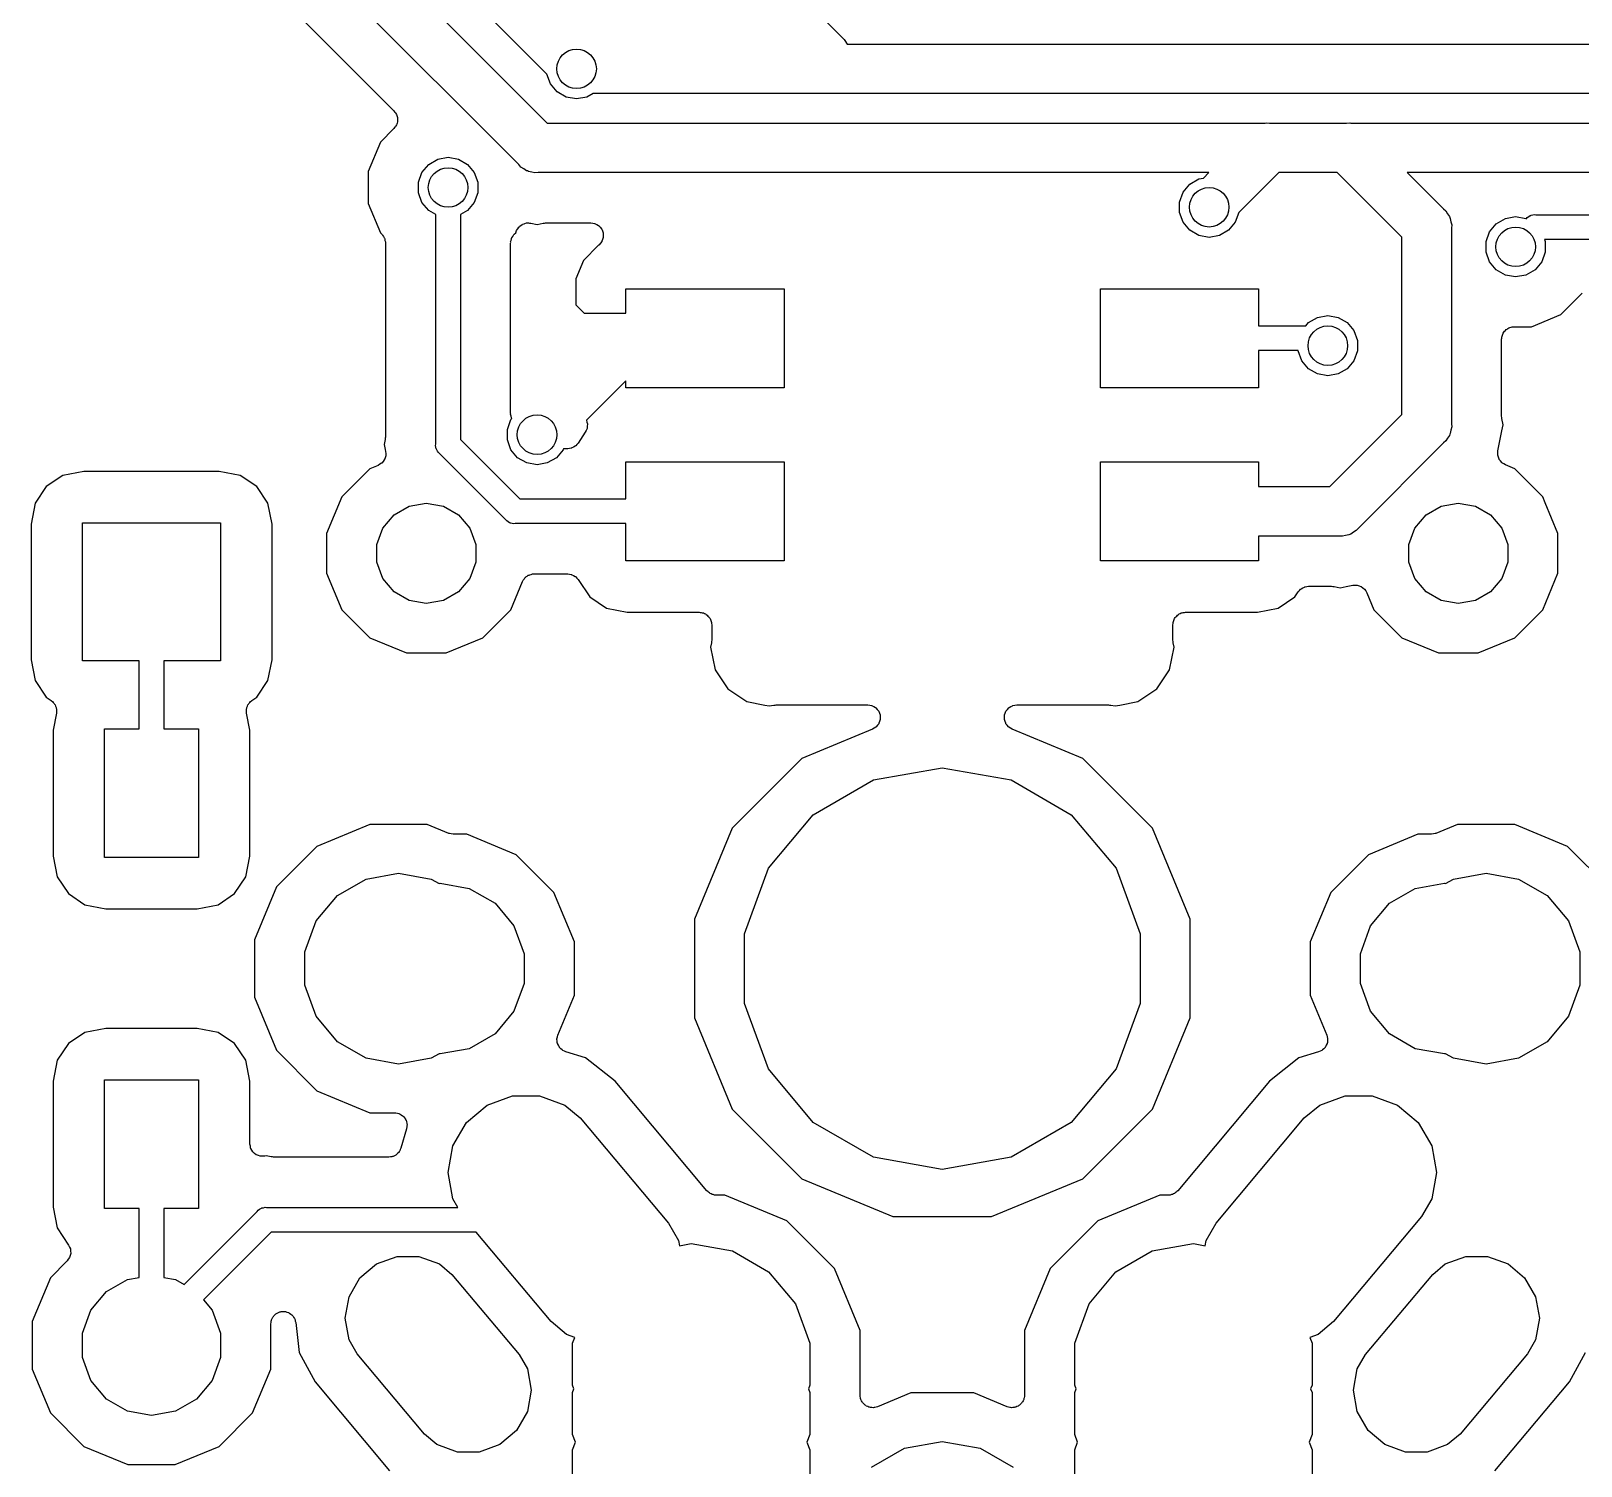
# Model space of a CAD drawing. Extents: x 61 to 194, y -153 to -61.
# Drawn here: x 127.28 to 142.96, y -135.03 to -120.52 of the extents above; entities that cross this region are included whole.
import ezdxf

# ---------------------------------------------------------------- set-up
doc = ezdxf.new("R2010")
doc.units = 0
doc.header["$MEASUREMENT"] = 0
doc.layers.add('BLACK', color=7, linetype='CONTINUOUS')

msp = doc.modelspace()

# ---------------------------------------------------------------- linework, layer by layer
at = {"layer": 'BLACK', "linetype": 'CONTINUOUS'}
for p, q in [((130.084, -119.031), (132.504, -121.45)), ((132.5, -120.954), (130.831, -119.284)), ((132.216, -121.869), (129.796, -119.45)), ((134.83, -119.925), (135.499, -120.595)), ((129.623, -119.995), (130.953, -121.325)), ((135.499, -120.595), (135.507, -120.605)), ((135.507, -120.605), (135.515, -120.614)), ((135.515, -120.614), (135.539, -120.65)), ((135.539, -120.65), (157.133, -120.65)), ((132.536, -121.052), (132.5, -120.954)), ((132.604, -121.133), (132.536, -121.052)), ((132.696, -121.186), (132.604, -121.133)), ((132.8, -121.205), (132.696, -121.186)), ((132.904, -121.186), (132.8, -121.205)), ((132.967, -121.15), (132.904, -121.186)), ((157.041, -121.15), (132.967, -121.15)), ((130.953, -121.325), (130.959, -121.334)), ((130.959, -121.334), (130.967, -121.342)), ((130.967, -121.342), (130.972, -121.352)), ((130.972, -121.352), (130.978, -121.361)), ((130.978, -121.361), (130.981, -121.372)), ((130.953, -121.504), (130.815, -121.642)), ((130.959, -121.495), (130.953, -121.504)), ((130.967, -121.487), (130.959, -121.495)), ((130.972, -121.477), (130.967, -121.487)), ((130.978, -121.468), (130.972, -121.477)), ((130.981, -121.458), (130.978, -121.468)), ((130.981, -121.372), (130.986, -121.382)), ((130.986, -121.448), (130.981, -121.458)), ((130.986, -121.382), (130.987, -121.393)), ((130.987, -121.436), (130.986, -121.448)), ((130.987, -121.393), (130.99, -121.404)), ((130.99, -121.426), (130.987, -121.436)), ((130.99, -121.404), (130.989, -121.415)), ((130.989, -121.415), (130.99, -121.426)), ((132.504, -121.45), (139.767, -121.45)), ((139.767, -121.45), (139.778, -121.447)), ((139.778, -121.447), (139.811, -121.45)), ((139.811, -121.45), (140.589, -121.45)), ((140.589, -121.45), (140.622, -121.447)), ((140.622, -121.447), (140.633, -121.45)), ((140.633, -121.45), (156.489, -121.45)), ((130.815, -121.642), (130.692, -121.939)), ((131.304, -121.867), (131.396, -121.814)), ((131.396, -121.814), (131.5, -121.795)), ((131.5, -121.795), (131.604, -121.814)), ((131.604, -121.814), (131.696, -121.867)), ((130.692, -121.939), (130.692, -122.261)), ((131.2, -122.047), (131.236, -121.948)), ((131.236, -121.948), (131.304, -121.867)), ((131.696, -121.867), (131.764, -121.948)), ((131.764, -121.948), (131.8, -122.047)), ((132.237, -121.894), (132.216, -121.869)), ((132.266, -121.911), (132.237, -121.894)), ((132.293, -121.93), (132.266, -121.911)), ((132.304, -121.933), (132.293, -121.93)), ((132.313, -121.939), (132.304, -121.933)), ((132.346, -121.944), (132.313, -121.939)), ((132.378, -121.953), (132.346, -121.944)), ((132.411, -121.95), (132.378, -121.953)), ((139.196, -121.95), (132.411, -121.95)), ((139.141, -122.006), (139.196, -121.95)), ((139.904, -121.95), (139.5, -122.354)), ((140.496, -121.95), (139.904, -121.95)), ((141.15, -122.604), (140.496, -121.95)), ((156.396, -121.95), (141.204, -121.95)), ((141.204, -121.95), (141.569, -122.316)), ((131.2, -122.153), (131.2, -122.047)), ((131.8, -122.047), (131.8, -122.153)), ((138.936, -122.148), (139.004, -122.067)), ((139.004, -122.067), (139.096, -122.014)), ((139.096, -122.014), (139.141, -122.006)), ((130.692, -122.261), (130.815, -122.558)), ((131.236, -122.252), (131.2, -122.153)), ((131.304, -122.333), (131.236, -122.252)), ((131.764, -122.252), (131.696, -122.333)), ((131.8, -122.153), (131.764, -122.252)), ((138.9, -122.247), (138.936, -122.148)), ((138.9, -122.353), (138.9, -122.247)), ((131.375, -122.374), (131.304, -122.333)), ((131.375, -124.695), (131.375, -122.374)), ((131.696, -122.333), (131.625, -122.374)), ((131.625, -122.374), (131.625, -124.648)), ((132.277, -122.464), (132.292, -122.459)), ((132.292, -122.459), (132.293, -122.459)), ((132.293, -122.459), (132.295, -122.459)), ((132.295, -122.459), (132.306, -122.459)), ((132.306, -122.459), (132.313, -122.458)), ((132.313, -122.458), (132.313, -122.458)), ((132.313, -122.458), (132.323, -122.46)), ((132.323, -122.46), (132.336, -122.46)), ((132.336, -122.46), (132.338, -122.46)), ((132.338, -122.46), (132.338, -122.46)), ((132.338, -122.46), (132.4, -122.473)), ((132.4, -122.473), (132.462, -122.46)), ((132.462, -122.46), (132.475, -122.46)), ((132.475, -122.46), (132.487, -122.458)), ((132.487, -122.458), (132.944, -122.458)), ((132.944, -122.458), (132.963, -122.461)), ((138.936, -122.452), (138.9, -122.353)), ((139.004, -122.533), (138.936, -122.452)), ((139.464, -122.452), (139.396, -122.533)), ((139.5, -122.354), (139.464, -122.452)), ((141.569, -122.316), (141.594, -122.337)), ((141.594, -122.337), (141.611, -122.366)), ((141.611, -122.366), (141.63, -122.393)), ((141.63, -122.393), (141.633, -122.404)), ((141.633, -122.404), (141.639, -122.413)), ((141.639, -122.413), (141.644, -122.446)), ((141.644, -122.446), (141.653, -122.478)), ((142.104, -122.467), (142.196, -122.414)), ((142.196, -122.414), (142.3, -122.395)), ((142.3, -122.395), (142.404, -122.414)), ((142.404, -122.414), (142.408, -122.416)), ((142.408, -122.415), (142.418, -122.403)), ((142.408, -122.416), (142.408, -122.415)), ((142.418, -122.403), (142.433, -122.394)), ((142.433, -122.394), (142.446, -122.385)), ((142.446, -122.385), (142.452, -122.384)), ((142.452, -122.384), (142.457, -122.381)), ((142.457, -122.381), (142.473, -122.378)), ((142.473, -122.378), (142.489, -122.374)), ((142.489, -122.374), (142.505, -122.375)), ((142.505, -122.375), (150.795, -122.375)), ((130.815, -122.558), (130.83, -122.572)), ((130.83, -122.572), (130.833, -122.577)), ((130.833, -122.577), (130.837, -122.581)), ((130.837, -122.581), (130.846, -122.595)), ((130.846, -122.595), (130.855, -122.609)), ((130.855, -122.609), (130.857, -122.614)), ((130.857, -122.614), (130.859, -122.619)), ((132.141, -122.619), (132.143, -122.614)), ((132.143, -122.614), (132.145, -122.609)), ((132.145, -122.609), (132.154, -122.595)), ((132.154, -122.595), (132.163, -122.581)), ((132.163, -122.581), (132.167, -122.577)), ((132.167, -122.577), (132.17, -122.572)), ((132.17, -122.572), (132.185, -122.558)), ((132.185, -122.558), (132.194, -122.536)), ((132.194, -122.536), (132.202, -122.523)), ((132.202, -122.523), (132.203, -122.521)), ((132.203, -122.521), (132.204, -122.52)), ((132.204, -122.52), (132.205, -122.519)), ((132.205, -122.519), (132.216, -122.501)), ((132.216, -122.501), (132.217, -122.5)), ((132.217, -122.5), (132.218, -122.499)), ((132.218, -122.499), (132.229, -122.49)), ((132.229, -122.49), (132.231, -122.488)), ((132.231, -122.488), (132.235, -122.485)), ((132.235, -122.485), (132.25, -122.473)), ((132.25, -122.473), (132.252, -122.473)), ((132.252, -122.473), (132.253, -122.472)), ((132.253, -122.472), (132.265, -122.468)), ((132.265, -122.468), (132.269, -122.466)), ((132.269, -122.466), (132.277, -122.464)), ((132.963, -122.461), (132.983, -122.464)), ((132.983, -122.464), (132.985, -122.465)), ((132.985, -122.465), (132.988, -122.466)), ((132.988, -122.466), (133.005, -122.475)), ((133.005, -122.475), (133.022, -122.484)), ((133.022, -122.484), (133.024, -122.486)), ((133.024, -122.486), (133.026, -122.488)), ((133.026, -122.488), (133.038, -122.503)), ((133.038, -122.503), (133.051, -122.517)), ((133.051, -122.517), (133.053, -122.519)), ((133.053, -122.519), (133.054, -122.521)), ((133.054, -122.521), (133.061, -122.54)), ((133.061, -122.54), (133.068, -122.558)), ((133.069, -122.607), (133.063, -122.625)), ((133.068, -122.558), (133.068, -122.56)), ((133.068, -122.56), (133.069, -122.563)), ((133.069, -122.563), (133.069, -122.582)), ((133.069, -122.582), (133.07, -122.602)), ((133.07, -122.602), (133.069, -122.604)), ((133.069, -122.604), (133.069, -122.607)), ((139.096, -122.586), (139.004, -122.533)), ((139.2, -122.605), (139.096, -122.586)), ((139.304, -122.586), (139.2, -122.605)), ((139.396, -122.533), (139.304, -122.586)), ((141.15, -124.396), (141.15, -122.604)), ((141.653, -122.478), (141.65, -122.511)), ((141.65, -122.511), (141.65, -124.489)), ((142, -122.647), (142.036, -122.548)), ((142.036, -122.548), (142.104, -122.467)), ((130.859, -122.619), (130.862, -122.635)), ((130.862, -122.635), (130.867, -122.651)), ((130.867, -122.651), (130.866, -122.657)), ((130.866, -122.657), (130.867, -122.662)), ((130.867, -122.662), (130.867, -124.625)), ((132.133, -122.651), (132.138, -122.635)), ((132.134, -122.657), (132.133, -122.651)), ((132.133, -122.662), (132.134, -122.657)), ((132.133, -124.385), (132.133, -122.662)), ((132.138, -122.635), (132.141, -122.619)), ((133.022, -122.685), (132.869, -122.837)), ((133.026, -122.682), (133.022, -122.685)), ((133.028, -122.68), (133.026, -122.682)), ((133.03, -122.679), (133.028, -122.68)), ((133.042, -122.663), (133.03, -122.679)), ((133.054, -122.648), (133.042, -122.663)), ((133.055, -122.646), (133.054, -122.648)), ((133.057, -122.644), (133.055, -122.646)), ((133.063, -122.625), (133.057, -122.644)), ((142, -122.753), (142, -122.647)), ((142.036, -122.852), (142, -122.753)), ((142.6, -122.753), (142.564, -122.852)), ((150.748, -122.625), (142.592, -122.625)), ((142.592, -122.625), (142.6, -122.647)), ((142.6, -122.647), (142.6, -122.753)), ((132.869, -122.837), (132.792, -123.024)), ((142.104, -122.933), (142.036, -122.852)), ((142.564, -122.852), (142.496, -122.933)), ((132.792, -123.024), (132.792, -123.287)), ((142.196, -122.986), (142.104, -122.933)), ((142.3, -123.005), (142.196, -122.986)), ((142.404, -122.986), (142.3, -123.005)), ((142.496, -122.933), (142.404, -122.986)), ((133.3, -123.371), (133.3, -123.125)), ((133.3, -123.125), (134.9, -123.125)), ((134.9, -123.125), (134.9, -124.125)), ((138.1, -124.125), (138.1, -123.125)), ((138.1, -123.125), (139.7, -123.125)), ((139.7, -123.125), (139.7, -123.5)), ((142.758, -123.385), (142.972, -123.17)), ((132.792, -123.287), (132.876, -123.371)), ((132.876, -123.371), (133.3, -123.371)), ((140.296, -123.414), (140.4, -123.395)), ((140.4, -123.395), (140.504, -123.414)), ((142.461, -123.508), (142.758, -123.385)), ((139.7, -123.5), (140.176, -123.5)), ((140.176, -123.5), (140.204, -123.467)), ((140.204, -123.467), (140.296, -123.414)), ((140.504, -123.414), (140.596, -123.467)), ((140.596, -123.467), (140.664, -123.548)), ((140.664, -123.548), (140.7, -123.647)), ((142.182, -123.563), (142.188, -123.553)), ((142.188, -123.553), (142.196, -123.546)), ((142.196, -123.546), (142.203, -123.538)), ((142.203, -123.538), (142.213, -123.532)), ((142.213, -123.532), (142.221, -123.525)), ((142.221, -123.525), (142.232, -123.521)), ((142.232, -123.521), (142.242, -123.516)), ((142.242, -123.516), (142.253, -123.514)), ((142.253, -123.514), (142.263, -123.51)), ((142.263, -123.51), (142.274, -123.51)), ((142.274, -123.51), (142.285, -123.508)), ((142.285, -123.508), (142.461, -123.508)), ((140.7, -123.647), (140.7, -123.753)), ((142.158, -123.635), (142.16, -123.624)), ((142.158, -124.413), (142.158, -123.635)), ((142.16, -123.613), (142.164, -123.603)), ((142.16, -123.624), (142.16, -123.613)), ((142.164, -123.603), (142.166, -123.592)), ((142.166, -123.592), (142.171, -123.582)), ((142.171, -123.582), (142.175, -123.572)), ((142.175, -123.572), (142.182, -123.563)), ((140.1, -123.75), (139.7, -123.75)), ((139.7, -123.75), (139.7, -124.125)), ((140.1, -123.753), (140.1, -123.75)), ((140.136, -123.852), (140.1, -123.753)), ((140.204, -123.933), (140.136, -123.852)), ((140.664, -123.852), (140.596, -123.933)), ((140.7, -123.753), (140.664, -123.852)), ((140.296, -123.986), (140.204, -123.933)), ((140.4, -124.005), (140.296, -123.986)), ((140.504, -123.986), (140.4, -124.005)), ((140.596, -123.933), (140.504, -123.986)), ((133.3, -124.054), (132.899, -124.455)), ((133.3, -124.125), (133.3, -124.054)), ((134.9, -124.125), (133.3, -124.125)), ((139.7, -124.125), (138.1, -124.125)), ((132.1, -124.547), (132.136, -124.448)), ((132.134, -124.391), (132.133, -124.385)), ((132.133, -124.396), (132.134, -124.391)), ((132.138, -124.412), (132.133, -124.396)), ((132.136, -124.448), (132.145, -124.438)), ((132.141, -124.429), (132.138, -124.412)), ((132.143, -124.433), (132.141, -124.429)), ((132.145, -124.438), (132.143, -124.433)), ((132.899, -124.455), (132.903, -124.472)), ((132.903, -124.472), (132.909, -124.492)), ((132.909, -124.495), (132.908, -124.515)), ((132.909, -124.492), (132.909, -124.494)), ((132.909, -124.494), (132.909, -124.495)), ((140.421, -125.125), (141.15, -124.396)), ((141.65, -124.489), (141.653, -124.522)), ((142.16, -124.425), (142.158, -124.413)), ((142.16, -124.438), (142.16, -124.425)), ((142.173, -124.5), (142.16, -124.438)), ((130.865, -124.65), (130.855, -124.7)), ((130.867, -124.625), (130.865, -124.637)), ((130.865, -124.637), (130.865, -124.65)), ((131.625, -124.648), (132.227, -125.25)), ((132.1, -124.653), (132.1, -124.547)), ((132.136, -124.752), (132.1, -124.653)), ((132.888, -124.576), (132.816, -124.686)), ((132.897, -124.558), (132.888, -124.576)), ((132.906, -124.539), (132.897, -124.558)), ((132.908, -124.515), (132.906, -124.536)), ((132.906, -124.536), (132.906, -124.537)), ((132.906, -124.537), (132.906, -124.539)), ((141.611, -124.634), (141.594, -124.663)), ((141.63, -124.607), (141.611, -124.634)), ((141.633, -124.596), (141.63, -124.607)), ((141.639, -124.587), (141.633, -124.596)), ((141.644, -124.554), (141.639, -124.587)), ((141.653, -124.522), (141.644, -124.554)), ((142.12, -124.764), (142.16, -124.562)), ((142.16, -124.562), (142.173, -124.5)), ((142.16, -124.562), (142.16, -124.562)), ((130.855, -124.7), (130.865, -124.75)), ((130.865, -124.75), (130.865, -124.75)), ((130.865, -124.75), (130.868, -124.769)), ((130.868, -124.769), (130.869, -124.79)), ((130.869, -124.79), (130.87, -124.81)), ((130.87, -124.81), (130.869, -124.812)), ((130.869, -124.812), (130.869, -124.813)), ((131.374, -124.711), (131.375, -124.695)), ((131.378, -124.727), (131.374, -124.711)), ((131.381, -124.743), (131.378, -124.727)), ((131.384, -124.748), (131.381, -124.743)), ((131.385, -124.754), (131.384, -124.748)), ((131.394, -124.767), (131.385, -124.754)), ((131.403, -124.782), (131.394, -124.767)), ((131.415, -124.792), (131.403, -124.782)), ((132.083, -125.46), (131.415, -124.792)), ((132.204, -124.833), (132.136, -124.752)), ((132.664, -124.752), (132.596, -124.833)), ((132.668, -124.742), (132.664, -124.752)), ((132.71, -124.742), (132.668, -124.742)), ((132.728, -124.739), (132.71, -124.742)), ((132.746, -124.737), (132.728, -124.739)), ((132.749, -124.735), (132.746, -124.737)), ((132.753, -124.734), (132.749, -124.735)), ((132.769, -124.725), (132.753, -124.734)), ((132.785, -124.717), (132.769, -124.725)), ((132.788, -124.714), (132.785, -124.717)), ((132.792, -124.712), (132.788, -124.714)), ((132.803, -124.699), (132.792, -124.712)), ((132.816, -124.686), (132.803, -124.699)), ((141.569, -124.684), (140.709, -125.544)), ((141.594, -124.663), (141.569, -124.684)), ((142.119, -124.805), (142.12, -124.785)), ((142.119, -124.807), (142.119, -124.805)), ((142.119, -124.808), (142.119, -124.807)), ((142.126, -124.828), (142.119, -124.808)), ((142.12, -124.785), (142.12, -124.764)), ((130.709, -124.945), (130.425, -125.229)), ((130.792, -124.911), (130.709, -124.945)), ((130.81, -124.9), (130.792, -124.911)), ((130.827, -124.889), (130.81, -124.9)), ((130.828, -124.888), (130.827, -124.889)), ((130.83, -124.887), (130.828, -124.888)), ((130.842, -124.871), (130.83, -124.887)), ((130.855, -124.855), (130.842, -124.871)), ((130.856, -124.853), (130.855, -124.855)), ((130.863, -124.833), (130.856, -124.852)), ((130.856, -124.852), (130.856, -124.853)), ((130.869, -124.813), (130.863, -124.833)), ((132.296, -124.886), (132.204, -124.833)), ((132.4, -124.905), (132.296, -124.886)), ((132.504, -124.886), (132.4, -124.905)), ((132.596, -124.833), (132.504, -124.886)), ((133.3, -125.25), (133.3, -124.875)), ((133.3, -124.875), (134.9, -124.875)), ((134.9, -124.875), (134.9, -125.875)), ((138.1, -125.875), (138.1, -124.875)), ((138.1, -124.875), (139.7, -124.875)), ((139.7, -124.875), (139.7, -125.125)), ((142.132, -124.848), (142.126, -124.828)), ((142.133, -124.849), (142.132, -124.848)), ((142.134, -124.85), (142.133, -124.849)), ((142.146, -124.866), (142.134, -124.85)), ((142.159, -124.883), (142.146, -124.866)), ((142.16, -124.883), (142.159, -124.883)), ((142.161, -124.884), (142.16, -124.883)), ((142.179, -124.895), (142.161, -124.884)), ((142.196, -124.906), (142.179, -124.895)), ((142.291, -124.945), (142.196, -124.906)), ((142.575, -125.229), (142.291, -124.945)), ((127.435, -125.125), (127.323, -125.293)), ((127.603, -125.013), (127.435, -125.125)), ((127.814, -124.971), (127.603, -125.013)), ((129.186, -124.971), (127.814, -124.971)), ((129.397, -125.013), (129.186, -124.971)), ((129.565, -125.125), (129.397, -125.013)), ((129.677, -125.293), (129.565, -125.125)), ((139.7, -125.125), (140.421, -125.125)), ((130.425, -125.229), (130.272, -125.599)), ((132.227, -125.25), (133.3, -125.25)), ((142.6, -125.29), (142.575, -125.229)), ((127.323, -125.293), (127.281, -125.504)), ((129.719, -125.504), (129.677, -125.293)), ((130.84, -125.546), (130.954, -125.411)), ((130.954, -125.411), (131.106, -125.323)), ((131.106, -125.323), (131.28, -125.292)), ((131.28, -125.292), (131.454, -125.323)), ((131.454, -125.323), (131.606, -125.411)), ((131.606, -125.411), (131.72, -125.546)), ((141.28, -125.546), (141.394, -125.411)), ((141.394, -125.411), (141.546, -125.323)), ((141.546, -125.323), (141.72, -125.292)), ((141.72, -125.292), (141.894, -125.323)), ((141.894, -125.323), (142.046, -125.411)), ((142.046, -125.411), (142.16, -125.546)), ((142.728, -125.599), (142.6, -125.29)), ((127.281, -125.504), (127.281, -126.876)), ((127.801, -126.888), (127.801, -125.491)), ((127.801, -125.491), (129.198, -125.491)), ((129.198, -125.491), (129.198, -126.888)), ((129.719, -126.876), (129.719, -125.504)), ((130.78, -125.712), (130.84, -125.546)), ((131.72, -125.546), (131.78, -125.712)), ((132.093, -125.472), (132.083, -125.46)), ((132.108, -125.481), (132.093, -125.472)), ((132.121, -125.49), (132.108, -125.481)), ((132.127, -125.491), (132.121, -125.49)), ((132.132, -125.494), (132.127, -125.491)), ((132.148, -125.497), (132.132, -125.494)), ((132.164, -125.501), (132.148, -125.497)), ((132.18, -125.5), (132.164, -125.501)), ((133.3, -125.5), (132.18, -125.5)), ((133.3, -125.875), (133.3, -125.5)), ((140.659, -125.586), (140.632, -125.605)), ((140.688, -125.569), (140.659, -125.586)), ((140.709, -125.544), (140.688, -125.569)), ((141.22, -125.712), (141.28, -125.546)), ((142.16, -125.546), (142.22, -125.712)), ((130.272, -125.599), (130.272, -126.001)), ((130.78, -125.888), (130.78, -125.712)), ((131.78, -125.712), (131.78, -125.888)), ((140.514, -125.625), (139.7, -125.625)), ((139.7, -125.625), (139.7, -125.875)), ((140.547, -125.628), (140.514, -125.625)), ((140.579, -125.619), (140.547, -125.628)), ((140.612, -125.614), (140.579, -125.619)), ((140.621, -125.608), (140.612, -125.614)), ((140.632, -125.605), (140.621, -125.608)), ((141.22, -125.888), (141.22, -125.712)), ((142.22, -125.712), (142.22, -125.888)), ((142.728, -126.001), (142.728, -125.599)), ((130.84, -126.054), (130.78, -125.888)), ((131.78, -125.888), (131.72, -126.054)), ((134.9, -125.875), (133.3, -125.875)), ((139.7, -125.875), (138.1, -125.875)), ((141.28, -126.054), (141.22, -125.888)), ((142.22, -125.888), (142.16, -126.054)), ((130.272, -126.001), (130.425, -126.371)), ((130.954, -126.189), (130.84, -126.054)), ((131.72, -126.054), (131.606, -126.189)), ((132.26, -126.072), (132.269, -126.061)), ((132.269, -126.061), (132.276, -126.049)), ((132.276, -126.049), (132.283, -126.044)), ((132.283, -126.044), (132.288, -126.038)), ((132.288, -126.038), (132.3, -126.031)), ((132.3, -126.031), (132.311, -126.022)), ((132.311, -126.022), (132.319, -126.02)), ((132.319, -126.02), (132.326, -126.016)), ((132.326, -126.016), (132.34, -126.013)), ((132.34, -126.013), (132.353, -126.009)), ((132.353, -126.009), (132.362, -126.009)), ((132.362, -126.009), (132.37, -126.008)), ((132.37, -126.008), (132.71, -126.008)), ((132.71, -126.008), (132.728, -126.011)), ((132.728, -126.011), (132.746, -126.013)), ((132.746, -126.013), (132.749, -126.015)), ((132.749, -126.015), (132.753, -126.016)), ((132.753, -126.016), (132.769, -126.025)), ((132.769, -126.025), (132.785, -126.033)), ((132.785, -126.033), (132.788, -126.036)), ((132.788, -126.036), (132.792, -126.038)), ((132.792, -126.038), (132.803, -126.051)), ((132.803, -126.051), (132.816, -126.064)), ((132.816, -126.064), (132.934, -126.241)), ((141.394, -126.189), (141.28, -126.054)), ((142.16, -126.054), (142.046, -126.189)), ((142.575, -126.371), (142.728, -126.001)), ((131.106, -126.277), (130.954, -126.189)), ((131.606, -126.189), (131.454, -126.277)), ((132.135, -126.371), (132.252, -126.086)), ((132.252, -126.086), (132.257, -126.079)), ((132.257, -126.079), (132.26, -126.072)), ((140.066, -126.241), (140.101, -126.189)), ((140.101, -126.189), (140.113, -126.176)), ((140.113, -126.176), (140.125, -126.163)), ((140.125, -126.163), (140.128, -126.161)), ((140.128, -126.161), (140.131, -126.158)), ((140.131, -126.158), (140.147, -126.15)), ((140.147, -126.15), (140.163, -126.141)), ((140.163, -126.141), (140.167, -126.14)), ((140.167, -126.14), (140.171, -126.138)), ((140.171, -126.138), (140.189, -126.136)), ((140.189, -126.136), (140.206, -126.133)), ((140.206, -126.133), (140.438, -126.133)), ((140.438, -126.133), (140.45, -126.135)), ((140.45, -126.135), (140.463, -126.135)), ((140.463, -126.135), (140.525, -126.148)), ((140.525, -126.148), (140.587, -126.135)), ((140.587, -126.135), (140.652, -126.123)), ((140.587, -126.135), (140.587, -126.135)), ((140.652, -126.123), (140.673, -126.122)), ((140.673, -126.122), (140.693, -126.121)), ((140.693, -126.121), (140.695, -126.122)), ((140.695, -126.122), (140.696, -126.122)), ((140.696, -126.122), (140.716, -126.128)), ((140.716, -126.128), (140.735, -126.135)), ((140.735, -126.135), (140.736, -126.135)), ((140.736, -126.135), (140.738, -126.136)), ((140.738, -126.136), (140.754, -126.149)), ((140.754, -126.149), (140.77, -126.161)), ((140.77, -126.161), (140.771, -126.163)), ((140.771, -126.163), (140.772, -126.163)), ((140.772, -126.163), (140.783, -126.181)), ((140.783, -126.181), (140.794, -126.199)), ((140.794, -126.199), (140.865, -126.371)), ((141.546, -126.277), (141.394, -126.189)), ((142.046, -126.189), (141.894, -126.277)), ((130.425, -126.371), (130.709, -126.655)), ((131.28, -126.308), (131.106, -126.277)), ((131.454, -126.277), (131.28, -126.308)), ((131.851, -126.655), (132.135, -126.371)), ((132.934, -126.241), (133.102, -126.354)), ((133.102, -126.354), (133.313, -126.395)), ((139.687, -126.395), (139.898, -126.354)), ((139.898, -126.354), (140.066, -126.241)), ((140.865, -126.371), (141.149, -126.655)), ((141.72, -126.308), (141.546, -126.277)), ((141.894, -126.277), (141.72, -126.308)), ((142.291, -126.655), (142.575, -126.371)), ((133.313, -126.395), (134.04, -126.395)), ((134.04, -126.395), (134.051, -126.397)), ((134.051, -126.397), (134.062, -126.397)), ((134.062, -126.397), (134.072, -126.401)), ((134.072, -126.401), (134.083, -126.403)), ((134.083, -126.403), (134.093, -126.409)), ((134.093, -126.409), (134.104, -126.412)), ((134.104, -126.412), (134.112, -126.42)), ((134.112, -126.42), (134.122, -126.425)), ((134.122, -126.425), (134.129, -126.434)), ((134.129, -126.434), (134.137, -126.441)), ((134.137, -126.441), (134.143, -126.45)), ((134.143, -126.45), (134.15, -126.459)), ((134.15, -126.459), (134.154, -126.469)), ((134.154, -126.469), (134.159, -126.479)), ((134.159, -126.479), (134.161, -126.49)), ((134.161, -126.49), (134.165, -126.5)), ((134.165, -126.5), (134.165, -126.511)), ((134.165, -126.511), (134.167, -126.522)), ((134.167, -126.522), (134.167, -126.68)), ((138.833, -126.522), (138.835, -126.511)), ((138.833, -126.68), (138.833, -126.522)), ((138.835, -126.5), (138.839, -126.49)), ((138.835, -126.511), (138.835, -126.5)), ((138.839, -126.49), (138.841, -126.479)), ((138.841, -126.479), (138.846, -126.469)), ((138.846, -126.469), (138.85, -126.459)), ((138.85, -126.459), (138.857, -126.45)), ((138.857, -126.45), (138.863, -126.441)), ((138.863, -126.441), (138.871, -126.434)), ((138.871, -126.434), (138.878, -126.425)), ((138.878, -126.425), (138.888, -126.42)), ((138.888, -126.42), (138.897, -126.412)), ((138.897, -126.412), (138.907, -126.409)), ((138.907, -126.409), (138.917, -126.403)), ((138.917, -126.403), (138.928, -126.401)), ((138.928, -126.401), (138.938, -126.397)), ((138.938, -126.397), (138.949, -126.397)), ((138.949, -126.397), (138.96, -126.395)), ((138.96, -126.395), (139.687, -126.395)), ((130.709, -126.655), (131.079, -126.808)), ((131.481, -126.808), (131.851, -126.655)), ((134.167, -126.68), (134.165, -126.692)), ((134.165, -126.692), (134.165, -126.705)), ((138.835, -126.692), (138.833, -126.68)), ((138.835, -126.705), (138.835, -126.692)), ((141.149, -126.655), (141.519, -126.808)), ((141.921, -126.808), (142.291, -126.655)), ((131.079, -126.808), (131.481, -126.808)), ((134.165, -126.705), (134.156, -126.75)), ((134.156, -126.75), (134.201, -126.977)), ((138.799, -126.977), (138.844, -126.75)), ((138.844, -126.75), (138.835, -126.705)), ((141.519, -126.808), (141.921, -126.808)), ((127.281, -126.876), (127.323, -127.087)), ((128.375, -126.888), (127.801, -126.888)), ((128.375, -127.575), (128.375, -126.888)), ((129.198, -126.888), (128.625, -126.888)), ((128.625, -126.888), (128.625, -127.575)), ((129.677, -127.087), (129.719, -126.876)), ((134.201, -126.977), (134.33, -127.17)), ((138.67, -127.17), (138.799, -126.977)), ((127.323, -127.087), (127.435, -127.255)), ((129.565, -127.255), (129.677, -127.087)), ((127.435, -127.255), (127.484, -127.288)), ((127.484, -127.288), (127.49, -127.293)), ((127.49, -127.293), (127.497, -127.298)), ((127.497, -127.298), (127.506, -127.308)), ((127.506, -127.308), (127.516, -127.318)), ((127.516, -127.318), (127.52, -127.326)), ((129.48, -127.326), (129.484, -127.318)), ((129.484, -127.318), (129.494, -127.308)), ((129.494, -127.308), (129.503, -127.298)), ((129.503, -127.298), (129.51, -127.293)), ((129.51, -127.293), (129.516, -127.288)), ((129.516, -127.288), (129.565, -127.255)), ((134.33, -127.17), (134.523, -127.299)), ((134.523, -127.299), (134.705, -127.335)), ((138.295, -127.335), (138.477, -127.299)), ((138.477, -127.299), (138.67, -127.17)), ((127.538, -127.418), (127.505, -127.588)), ((127.52, -127.326), (127.525, -127.332)), ((127.525, -127.332), (127.53, -127.345)), ((127.53, -127.345), (127.536, -127.358)), ((127.536, -127.358), (127.537, -127.366)), ((127.537, -127.366), (127.539, -127.374)), ((127.54, -127.401), (127.538, -127.41)), ((127.538, -127.41), (127.538, -127.418)), ((127.539, -127.374), (127.539, -127.388)), ((127.539, -127.388), (127.54, -127.401)), ((129.46, -127.401), (129.461, -127.388)), ((129.462, -127.41), (129.46, -127.401)), ((129.461, -127.374), (129.463, -127.366)), ((129.461, -127.388), (129.461, -127.374)), ((129.462, -127.418), (129.462, -127.41)), ((129.495, -127.588), (129.462, -127.418)), ((129.463, -127.366), (129.464, -127.358)), ((129.464, -127.358), (129.47, -127.345)), ((129.47, -127.345), (129.475, -127.332)), ((129.475, -127.332), (129.48, -127.326)), ((134.705, -127.335), (134.705, -127.335)), ((134.705, -127.335), (134.75, -127.344)), ((134.75, -127.344), (134.795, -127.335)), ((134.795, -127.335), (134.808, -127.335)), ((134.808, -127.335), (134.82, -127.333)), ((134.82, -127.333), (135.747, -127.333)), ((135.747, -127.333), (135.766, -127.336)), ((135.766, -127.336), (135.785, -127.339)), ((135.785, -127.339), (135.787, -127.34)), ((135.787, -127.34), (135.79, -127.341)), ((135.79, -127.341), (135.807, -127.35)), ((135.807, -127.35), (135.824, -127.359)), ((135.824, -127.359), (135.826, -127.361)), ((135.826, -127.361), (135.828, -127.363)), ((135.828, -127.363), (135.841, -127.378)), ((135.841, -127.378), (135.854, -127.392)), ((135.854, -127.392), (135.855, -127.394)), ((135.855, -127.394), (135.857, -127.396)), ((135.857, -127.396), (135.863, -127.415)), ((135.863, -127.415), (135.871, -127.433)), ((135.871, -127.433), (135.871, -127.435)), ((135.871, -127.435), (135.872, -127.438)), ((135.872, -127.438), (135.872, -127.457)), ((135.872, -127.457), (135.872, -127.477)), ((135.872, -127.477), (135.872, -127.479)), ((137.128, -127.438), (137.129, -127.435)), ((137.128, -127.457), (137.128, -127.438)), ((137.128, -127.477), (137.128, -127.457)), ((137.128, -127.479), (137.128, -127.477)), ((137.129, -127.433), (137.137, -127.415)), ((137.129, -127.435), (137.129, -127.433)), ((137.137, -127.415), (137.143, -127.396)), ((137.143, -127.396), (137.145, -127.394)), ((137.145, -127.394), (137.146, -127.392)), ((137.146, -127.392), (137.159, -127.378)), ((137.159, -127.378), (137.172, -127.363)), ((137.172, -127.363), (137.174, -127.361)), ((137.174, -127.361), (137.176, -127.359)), ((137.176, -127.359), (137.193, -127.35)), ((137.193, -127.35), (137.21, -127.341)), ((137.21, -127.341), (137.213, -127.34)), ((137.213, -127.34), (137.215, -127.339)), ((137.215, -127.339), (137.234, -127.336)), ((137.234, -127.336), (137.253, -127.333)), ((137.253, -127.333), (138.18, -127.333)), ((138.18, -127.333), (138.192, -127.335)), ((138.192, -127.335), (138.205, -127.335)), ((138.205, -127.335), (138.25, -127.344)), ((138.25, -127.344), (138.295, -127.335)), ((138.295, -127.335), (138.295, -127.335)), ((127.505, -127.588), (127.505, -128.862)), ((128.025, -128.875), (128.025, -127.575)), ((128.025, -127.575), (128.375, -127.575)), ((128.625, -127.575), (128.975, -127.575)), ((128.975, -127.575), (128.975, -128.875)), ((129.495, -128.862), (129.495, -127.588)), ((135.795, -127.577), (135.079, -127.874)), ((135.811, -127.567), (135.795, -127.577)), ((135.828, -127.557), (135.811, -127.567)), ((135.83, -127.555), (135.828, -127.557)), ((135.832, -127.554), (135.83, -127.555)), ((135.844, -127.538), (135.832, -127.554)), ((135.857, -127.523), (135.844, -127.538)), ((135.859, -127.519), (135.857, -127.521)), ((135.857, -127.521), (135.857, -127.523)), ((135.865, -127.5), (135.859, -127.519)), ((135.872, -127.482), (135.865, -127.5)), ((135.872, -127.479), (135.872, -127.482)), ((137.128, -127.482), (137.128, -127.479)), ((137.135, -127.5), (137.128, -127.482)), ((137.141, -127.519), (137.135, -127.5)), ((137.143, -127.521), (137.141, -127.519)), ((137.143, -127.523), (137.143, -127.521)), ((137.156, -127.538), (137.143, -127.523)), ((137.168, -127.554), (137.156, -127.538)), ((137.17, -127.555), (137.168, -127.554)), ((137.172, -127.557), (137.17, -127.555)), ((137.189, -127.567), (137.172, -127.557)), ((137.205, -127.577), (137.189, -127.567)), ((137.921, -127.874), (137.205, -127.577)), ((135.079, -127.874), (134.374, -128.579)), ((138.626, -128.579), (137.921, -127.874)), ((135.195, -128.444), (135.805, -128.092)), ((135.805, -128.092), (136.5, -127.969)), ((136.5, -127.969), (137.195, -128.092)), ((137.195, -128.092), (137.805, -128.444)), ((130.71, -128.542), (130.174, -128.764)), ((131.29, -128.542), (130.71, -128.542)), ((131.508, -128.632), (131.29, -128.542)), ((134.741, -128.985), (135.195, -128.444)), ((137.805, -128.444), (138.259, -128.985)), ((141.71, -128.542), (141.492, -128.632)), ((142.29, -128.542), (141.71, -128.542)), ((142.826, -128.764), (142.29, -128.542)), ((131.511, -128.633), (131.508, -128.632)), ((131.513, -128.634), (131.511, -128.633)), ((131.532, -128.638), (131.513, -128.634)), ((131.551, -128.642), (131.532, -128.638)), ((131.554, -128.642), (131.551, -128.642)), ((131.557, -128.642), (131.554, -128.642)), ((131.69, -128.642), (131.557, -128.642)), ((132.189, -128.849), (131.69, -128.642)), ((134.374, -128.579), (133.992, -129.501)), ((139.008, -129.501), (138.626, -128.579)), ((141.31, -128.642), (140.811, -128.849)), ((141.443, -128.642), (141.31, -128.642)), ((141.446, -128.642), (141.443, -128.642)), ((141.449, -128.642), (141.446, -128.642)), ((141.468, -128.638), (141.449, -128.642)), ((141.487, -128.634), (141.468, -128.638)), ((141.489, -128.633), (141.487, -128.634)), ((141.492, -128.632), (141.489, -128.633)), ((127.505, -128.862), (127.546, -129.073)), ((128.975, -128.875), (128.025, -128.875)), ((129.454, -129.073), (129.495, -128.862)), ((130.174, -128.764), (129.764, -129.174)), ((132.571, -129.231), (132.189, -128.849)), ((140.811, -128.849), (140.429, -129.231)), ((143.236, -129.174), (142.826, -128.764)), ((130.67, -129.094), (131, -129.035)), ((131, -129.035), (131.33, -129.094)), ((134.5, -129.647), (134.741, -128.985)), ((138.259, -128.985), (138.5, -129.647)), ((141.67, -129.094), (142, -129.035)), ((142, -129.035), (142.33, -129.094)), ((127.546, -129.073), (127.659, -129.241)), ((129.341, -129.241), (129.454, -129.073)), ((129.764, -129.174), (129.542, -129.71)), ((130.38, -129.261), (130.67, -129.094)), ((131.33, -129.094), (131.409, -129.139)), ((131.409, -129.139), (131.42, -129.137)), ((131.42, -129.137), (131.715, -129.189)), ((131.715, -129.189), (131.975, -129.339)), ((141.025, -129.339), (141.285, -129.189)), ((141.285, -129.189), (141.58, -129.137)), ((141.58, -129.137), (141.591, -129.139)), ((141.591, -129.139), (141.67, -129.094)), ((142.33, -129.094), (142.62, -129.261)), ((127.659, -129.241), (127.827, -129.354)), ((127.827, -129.354), (128.038, -129.395)), ((128.962, -129.395), (129.173, -129.354)), ((129.173, -129.354), (129.341, -129.241)), ((130.165, -129.518), (130.38, -129.261)), ((131.975, -129.339), (132.167, -129.568)), ((132.778, -129.73), (132.571, -129.231)), ((140.429, -129.231), (140.222, -129.73)), ((140.833, -129.568), (141.025, -129.339)), ((142.62, -129.261), (142.835, -129.518)), ((128.038, -129.395), (128.962, -129.395)), ((133.992, -129.501), (133.992, -130.499)), ((139.008, -130.499), (139.008, -129.501)), ((130.05, -129.832), (130.165, -129.518)), ((132.167, -129.568), (132.27, -129.85)), ((134.5, -130.353), (134.5, -129.647)), ((138.5, -129.647), (138.5, -130.353)), ((140.73, -129.85), (140.833, -129.568)), ((142.835, -129.518), (142.95, -129.832)), ((129.542, -129.71), (129.542, -130.29)), ((132.778, -130.27), (132.778, -129.73)), ((140.222, -129.73), (140.222, -130.27)), ((130.05, -130.168), (130.05, -129.832)), ((132.27, -129.85), (132.27, -130.15)), ((140.73, -130.15), (140.73, -129.85)), ((142.95, -129.832), (142.95, -130.168)), ((129.542, -130.29), (129.764, -130.826)), ((130.165, -130.482), (130.05, -130.168)), ((132.27, -130.15), (132.167, -130.432)), ((132.611, -130.672), (132.778, -130.27)), ((140.222, -130.27), (140.389, -130.672)), ((140.833, -130.432), (140.73, -130.15)), ((142.95, -130.168), (142.835, -130.482)), ((132.167, -130.432), (131.975, -130.661)), ((134.741, -131.015), (134.5, -130.353)), ((138.5, -130.353), (138.259, -131.015)), ((141.025, -130.661), (140.833, -130.432)), ((128.038, -130.605), (127.827, -130.646)), ((128.962, -130.605), (128.038, -130.605)), ((129.173, -130.646), (128.962, -130.605)), ((130.38, -130.739), (130.165, -130.482)), ((133.992, -130.499), (134.374, -131.421)), ((138.626, -131.421), (139.008, -130.499)), ((142.835, -130.482), (142.62, -130.739)), ((127.659, -130.759), (127.546, -130.927)), ((127.827, -130.646), (127.659, -130.759)), ((129.341, -130.759), (129.173, -130.646)), ((129.454, -130.927), (129.341, -130.759)), ((130.67, -130.906), (130.38, -130.739)), ((131.975, -130.661), (131.715, -130.811)), ((132.602, -130.707), (132.608, -130.69)), ((132.603, -130.711), (132.602, -130.707)), ((132.602, -130.715), (132.603, -130.711)), ((132.604, -130.733), (132.602, -130.715)), ((132.605, -130.751), (132.604, -130.733)), ((132.607, -130.755), (132.605, -130.751)), ((132.608, -130.759), (132.607, -130.755)), ((132.608, -130.69), (132.611, -130.672)), ((132.616, -130.775), (132.608, -130.759)), ((140.392, -130.759), (140.384, -130.775)), ((140.389, -130.672), (140.392, -130.69)), ((140.392, -130.69), (140.398, -130.707)), ((140.393, -130.755), (140.392, -130.759)), ((140.395, -130.751), (140.393, -130.755)), ((140.396, -130.733), (140.395, -130.751)), ((140.398, -130.715), (140.396, -130.733)), ((140.398, -130.707), (140.397, -130.711)), ((140.397, -130.711), (140.398, -130.715)), ((141.285, -130.811), (141.025, -130.661)), ((142.62, -130.739), (142.33, -130.906)), ((127.546, -130.927), (127.505, -131.138)), ((129.495, -131.138), (129.454, -130.927)), ((129.764, -130.826), (130.174, -131.236)), ((131, -130.965), (130.67, -130.906)), ((131.33, -130.906), (131, -130.965)), ((131.409, -130.861), (131.33, -130.906)), ((131.42, -130.863), (131.409, -130.861)), ((131.715, -130.811), (131.42, -130.863)), ((132.623, -130.791), (132.616, -130.775)), ((132.626, -130.795), (132.623, -130.791)), ((132.628, -130.798), (132.626, -130.795)), ((132.641, -130.81), (132.628, -130.798)), ((132.654, -130.823), (132.641, -130.81)), ((132.657, -130.825), (132.654, -130.823)), ((132.66, -130.828), (132.657, -130.825)), ((132.677, -130.835), (132.66, -130.828)), ((132.693, -130.843), (132.677, -130.835)), ((132.892, -130.901), (132.693, -130.843)), ((133.19, -131.14), (132.892, -130.901)), ((140.108, -130.901), (139.81, -131.14)), ((140.307, -130.843), (140.108, -130.901)), ((140.323, -130.835), (140.307, -130.843)), ((140.34, -130.828), (140.323, -130.835)), ((140.343, -130.825), (140.34, -130.828)), ((140.346, -130.823), (140.343, -130.825)), ((140.359, -130.81), (140.346, -130.823)), ((140.372, -130.798), (140.359, -130.81)), ((140.374, -130.795), (140.372, -130.798)), ((140.377, -130.791), (140.374, -130.795)), ((140.384, -130.775), (140.377, -130.791)), ((141.58, -130.863), (141.285, -130.811)), ((141.591, -130.861), (141.58, -130.863)), ((141.67, -130.906), (141.591, -130.861)), ((142, -130.965), (141.67, -130.906)), ((142.33, -130.906), (142, -130.965)), ((135.195, -131.556), (134.741, -131.015)), ((138.259, -131.015), (137.805, -131.556)), ((127.505, -131.138), (127.505, -132.412)), ((128.025, -132.425), (128.025, -131.125)), ((128.025, -131.125), (128.975, -131.125)), ((128.975, -131.125), (128.975, -132.425)), ((129.495, -131.773), (129.495, -131.138)), ((130.174, -131.236), (130.71, -131.458)), ((134.119, -132.247), (133.19, -131.14)), ((139.81, -131.14), (138.881, -132.247)), ((131.685, -131.555), (131.895, -131.38)), ((131.895, -131.38), (132.152, -131.286)), ((132.152, -131.286), (132.425, -131.286)), ((132.425, -131.286), (132.682, -131.38)), ((132.682, -131.38), (132.838, -131.511)), ((140.162, -131.511), (140.318, -131.38)), ((140.318, -131.38), (140.575, -131.286)), ((140.575, -131.286), (140.848, -131.286)), ((140.848, -131.286), (141.105, -131.38)), ((141.105, -131.38), (141.315, -131.555)), ((130.71, -131.458), (130.958, -131.458)), ((130.958, -131.458), (130.965, -131.459)), ((130.965, -131.459), (130.972, -131.459)), ((130.972, -131.459), (130.987, -131.463)), ((130.987, -131.463), (131.002, -131.466)), ((131.002, -131.466), (131.008, -131.469)), ((131.008, -131.469), (131.015, -131.471)), ((131.015, -131.471), (131.027, -131.48)), ((131.027, -131.48), (131.04, -131.488)), ((131.04, -131.488), (131.045, -131.493)), ((131.045, -131.493), (131.05, -131.497)), ((131.05, -131.497), (131.059, -131.51)), ((131.059, -131.51), (131.068, -131.522)), ((131.068, -131.522), (131.071, -131.528)), ((131.071, -131.528), (131.075, -131.534)), ((131.075, -131.534), (131.078, -131.549)), ((131.078, -131.549), (131.083, -131.563)), ((131.549, -131.792), (131.685, -131.555)), ((132.838, -131.511), (133.729, -132.573)), ((134.374, -131.421), (135.079, -132.126)), ((137.921, -132.126), (138.626, -131.421)), ((139.271, -132.573), (140.162, -131.511)), ((141.315, -131.555), (141.451, -131.792)), ((131.08, -131.621), (131.023, -131.816)), ((131.081, -131.614), (131.08, -131.621)), ((131.083, -131.607), (131.081, -131.614)), ((131.083, -131.563), (131.083, -131.57)), ((131.083, -131.57), (131.085, -131.577)), ((131.085, -131.577), (131.083, -131.592)), ((131.083, -131.592), (131.083, -131.607)), ((135.805, -131.908), (135.195, -131.556)), ((137.805, -131.556), (137.195, -131.908)), ((129.496, -131.774), (129.495, -131.773)), ((129.495, -131.775), (129.496, -131.774)), ((129.5, -131.796), (129.495, -131.775)), ((129.503, -131.816), (129.5, -131.796)), ((129.504, -131.817), (129.503, -131.816)), ((129.504, -131.819), (129.504, -131.817)), ((129.515, -131.836), (129.504, -131.819)), ((129.525, -131.854), (129.515, -131.836)), ((129.526, -131.855), (129.525, -131.854)), ((129.527, -131.856), (129.526, -131.855)), ((129.543, -131.869), (129.527, -131.856)), ((130.993, -131.866), (130.983, -131.877)), ((131.004, -131.855), (130.993, -131.866)), ((131.007, -131.849), (131.004, -131.855)), ((131.012, -131.844), (131.007, -131.849)), ((131.017, -131.829), (131.012, -131.844)), ((131.023, -131.816), (131.017, -131.829)), ((131.501, -132.061), (131.549, -131.792)), ((141.451, -131.792), (141.499, -132.061)), ((129.559, -131.883), (129.543, -131.869)), ((129.56, -131.883), (129.559, -131.883)), ((129.561, -131.884), (129.56, -131.883)), ((129.581, -131.891), (129.561, -131.884)), ((129.6, -131.898), (129.581, -131.891)), ((129.602, -131.898), (129.6, -131.898)), ((129.603, -131.898), (129.602, -131.898)), ((129.624, -131.898), (129.603, -131.898)), ((129.644, -131.898), (129.624, -131.898)), ((129.646, -131.897), (129.644, -131.898)), ((129.647, -131.897), (129.646, -131.897)), ((129.66, -131.895), (129.647, -131.897)), ((129.71, -131.905), (129.66, -131.895)), ((129.723, -131.905), (129.71, -131.905)), ((129.735, -131.907), (129.723, -131.905)), ((130.902, -131.907), (129.735, -131.907)), ((130.917, -131.904), (130.902, -131.907)), ((130.932, -131.903), (130.917, -131.904)), ((130.938, -131.901), (130.932, -131.903)), ((130.945, -131.899), (130.938, -131.901)), ((130.958, -131.892), (130.945, -131.899)), ((130.972, -131.886), (130.958, -131.892)), ((130.977, -131.881), (130.972, -131.886)), ((130.983, -131.877), (130.977, -131.881)), ((136.5, -132.031), (135.805, -131.908)), ((137.195, -131.908), (136.5, -132.031)), ((131.549, -132.33), (131.501, -132.061)), ((135.079, -132.126), (136.001, -132.508)), ((136.999, -132.508), (137.921, -132.126)), ((141.499, -132.061), (141.451, -132.33)), ((131.598, -132.415), (131.549, -132.33)), ((134.127, -132.254), (134.119, -132.247)), ((134.134, -132.262), (134.127, -132.254)), ((134.144, -132.268), (134.134, -132.262)), ((134.152, -132.275), (134.144, -132.268)), ((134.163, -132.279), (134.152, -132.275)), ((134.173, -132.284), (134.163, -132.279)), ((134.183, -132.286), (134.173, -132.284)), ((134.194, -132.29), (134.183, -132.286)), ((134.205, -132.29), (134.194, -132.29)), ((134.216, -132.292), (134.205, -132.29)), ((134.3, -132.292), (134.216, -132.292)), ((134.928, -132.552), (134.3, -132.292)), ((138.7, -132.292), (138.072, -132.552)), ((138.784, -132.292), (138.7, -132.292)), ((138.795, -132.29), (138.784, -132.292)), ((138.806, -132.29), (138.795, -132.29)), ((138.817, -132.286), (138.806, -132.29)), ((138.827, -132.284), (138.817, -132.286)), ((138.837, -132.279), (138.827, -132.284)), ((138.848, -132.275), (138.837, -132.279)), ((138.856, -132.268), (138.848, -132.275)), ((138.866, -132.262), (138.856, -132.268)), ((138.873, -132.254), (138.866, -132.262)), ((138.881, -132.247), (138.873, -132.254)), ((141.451, -132.33), (141.349, -132.507)), ((127.505, -132.412), (127.546, -132.623)), ((128.375, -132.425), (128.025, -132.425)), ((128.375, -133.123), (128.375, -132.425)), ((128.975, -132.425), (128.625, -132.425)), ((128.625, -132.425), (128.625, -133.123)), ((128.83, -133.194), (129.568, -132.455)), ((129.568, -132.455), (129.578, -132.443)), ((129.578, -132.443), (129.593, -132.434)), ((129.593, -132.434), (129.606, -132.425)), ((129.606, -132.425), (129.612, -132.424)), ((129.612, -132.424), (129.617, -132.421)), ((129.617, -132.421), (129.633, -132.418)), ((129.633, -132.418), (129.649, -132.414)), ((129.649, -132.414), (129.665, -132.415)), ((129.665, -132.415), (131.598, -132.415)), ((127.546, -132.623), (127.662, -132.797)), ((133.729, -132.573), (133.831, -132.75)), ((135.408, -133.032), (134.928, -132.552)), ((136.001, -132.508), (136.999, -132.508)), ((138.072, -132.552), (137.592, -133.032)), ((139.169, -132.75), (139.271, -132.573)), ((141.349, -132.507), (140.458, -133.569)), ((127.662, -132.797), (127.671, -132.816)), ((129.712, -132.665), (129.026, -133.351)), ((131.783, -132.665), (129.712, -132.665)), ((132.542, -133.569), (131.783, -132.665)), ((133.831, -132.75), (133.841, -132.803)), ((133.841, -132.803), (133.96, -132.781)), ((133.96, -132.781), (134.377, -132.855)), ((138.623, -132.855), (139.04, -132.781)), ((139.04, -132.781), (139.159, -132.803)), ((139.159, -132.803), (139.169, -132.75)), ((127.647, -132.957), (127.477, -133.127)), ((127.658, -132.94), (127.647, -132.957)), ((127.671, -132.923), (127.658, -132.94)), ((127.671, -132.816), (127.68, -132.834)), ((127.672, -132.921), (127.671, -132.922)), ((127.671, -132.922), (127.671, -132.923)), ((127.677, -132.901), (127.672, -132.921)), ((127.683, -132.881), (127.677, -132.901)), ((127.68, -132.834), (127.68, -132.836)), ((127.68, -132.836), (127.68, -132.837)), ((127.68, -132.837), (127.682, -132.858)), ((127.682, -132.858), (127.683, -132.878)), ((127.683, -132.878), (127.683, -132.88)), ((127.683, -132.88), (127.683, -132.881)), ((130.777, -132.987), (130.984, -132.911)), ((130.984, -132.911), (131.205, -132.911)), ((131.205, -132.911), (131.412, -132.987)), ((134.377, -132.855), (134.743, -133.067)), ((138.257, -133.067), (138.623, -132.855)), ((141.588, -132.987), (141.795, -132.911)), ((141.795, -132.911), (142.016, -132.911)), ((142.016, -132.911), (142.223, -132.987)), ((128.257, -133.143), (128.375, -133.123)), ((128.625, -133.123), (128.743, -133.143)), ((130.609, -133.128), (130.777, -132.987)), ((131.412, -132.987), (131.538, -133.093)), ((131.538, -133.093), (132.219, -133.904)), ((134.743, -133.067), (135.015, -133.391)), ((135.668, -133.66), (135.408, -133.032)), ((137.592, -133.032), (137.332, -133.66)), ((137.985, -133.391), (138.257, -133.067)), ((140.781, -133.904), (141.462, -133.093)), ((141.462, -133.093), (141.588, -132.987)), ((142.223, -132.987), (142.391, -133.128)), ((127.477, -133.127), (127.293, -133.57)), ((127.886, -133.455), (128.044, -133.267)), ((128.044, -133.267), (128.257, -133.143)), ((128.743, -133.143), (128.83, -133.194)), ((130.498, -133.319), (130.609, -133.128)), ((142.391, -133.128), (142.502, -133.319)), ((129.026, -133.351), (129.114, -133.455)), ((130.46, -133.536), (130.498, -133.319)), ((135.015, -133.391), (135.16, -133.788)), ((137.84, -133.788), (137.985, -133.391)), ((142.502, -133.319), (142.54, -133.536)), ((127.293, -133.57), (127.293, -134.05)), ((127.801, -133.687), (127.886, -133.455)), ((129.114, -133.455), (129.198, -133.687)), ((129.707, -133.594), (129.709, -133.579)), ((129.709, -133.579), (129.71, -133.564)), ((129.71, -133.564), (129.713, -133.558)), ((129.713, -133.558), (129.714, -133.551)), ((129.714, -133.551), (129.722, -133.538)), ((129.722, -133.538), (129.728, -133.524)), ((129.728, -133.524), (129.733, -133.519)), ((129.733, -133.519), (129.736, -133.513)), ((129.736, -133.513), (129.748, -133.503)), ((129.748, -133.503), (129.758, -133.492)), ((129.758, -133.492), (129.765, -133.489)), ((129.765, -133.489), (129.77, -133.484)), ((129.77, -133.484), (129.784, -133.479)), ((129.784, -133.479), (129.798, -133.472)), ((129.798, -133.472), (129.805, -133.471)), ((129.805, -133.471), (129.811, -133.469)), ((129.811, -133.469), (129.827, -133.469)), ((129.827, -133.469), (129.842, -133.467)), ((129.842, -133.467), (129.849, -133.469)), ((129.849, -133.469), (129.856, -133.469)), ((129.856, -133.469), (129.87, -133.474)), ((129.87, -133.474), (129.885, -133.478)), ((129.885, -133.478), (129.89, -133.482)), ((129.89, -133.482), (129.897, -133.484)), ((129.897, -133.484), (129.909, -133.494)), ((129.909, -133.494), (129.921, -133.502)), ((129.921, -133.502), (129.925, -133.508)), ((129.925, -133.508), (129.931, -133.513)), ((129.931, -133.513), (129.938, -133.526)), ((129.938, -133.526), (129.947, -133.538)), ((129.947, -133.538), (129.949, -133.545)), ((129.949, -133.545), (129.953, -133.551)), ((129.953, -133.551), (129.955, -133.566)), ((129.955, -133.566), (129.96, -133.58)), ((129.96, -133.58), (129.993, -133.884)), ((130.498, -133.753), (130.46, -133.536)), ((132.698, -133.7), (132.542, -133.569)), ((140.458, -133.569), (140.302, -133.7)), ((142.54, -133.536), (142.502, -133.753)), ((127.801, -133.933), (127.801, -133.687)), ((129.198, -133.687), (129.198, -133.933)), ((129.707, -134.05), (129.707, -133.594)), ((132.781, -133.73), (132.698, -133.7)), ((132.76, -133.788), (132.781, -133.73)), ((135.668, -134.314), (135.668, -133.66)), ((137.332, -133.66), (137.332, -134.314)), ((140.302, -133.7), (140.219, -133.73)), ((140.219, -133.73), (140.24, -133.788)), ((129.993, -133.884), (130.155, -134.179)), ((130.581, -133.896), (130.498, -133.753)), ((131.262, -134.707), (130.581, -133.896)), ((132.219, -133.904), (132.302, -134.047)), ((132.76, -134.212), (132.76, -133.788)), ((135.16, -133.788), (135.16, -134.212)), ((137.84, -134.212), (137.84, -133.788)), ((140.24, -133.788), (140.24, -134.212)), ((140.698, -134.047), (140.781, -133.904)), ((142.419, -133.896), (141.738, -134.707)), ((142.502, -133.753), (142.419, -133.896)), ((142.845, -134.179), (143.007, -133.884)), ((127.293, -134.05), (127.477, -134.493)), ((127.886, -134.165), (127.801, -133.933)), ((129.198, -133.933), (129.114, -134.165)), ((129.523, -134.493), (129.707, -134.05)), ((132.302, -134.047), (132.34, -134.264)), ((140.66, -134.264), (140.698, -134.047)), ((128.044, -134.353), (127.886, -134.165)), ((129.114, -134.165), (128.956, -134.353)), ((130.155, -134.179), (130.909, -135.078)), ((132.774, -134.25), (132.76, -134.212)), ((135.16, -134.212), (135.146, -134.25)), ((137.854, -134.25), (137.84, -134.212)), ((140.24, -134.212), (140.226, -134.25)), ((142.091, -135.078), (142.845, -134.179)), ((128.257, -134.476), (128.044, -134.353)), ((128.956, -134.353), (128.743, -134.476)), ((132.34, -134.264), (132.302, -134.481)), ((132.76, -134.288), (132.774, -134.25)), ((132.76, -134.712), (132.76, -134.288)), ((135.146, -134.25), (135.16, -134.288)), ((135.16, -134.288), (135.16, -134.712)), ((135.67, -134.328), (135.668, -134.314)), ((135.671, -134.342), (135.67, -134.328)), ((135.674, -134.349), (135.671, -134.342)), ((135.676, -134.358), (135.674, -134.349)), ((135.683, -134.37), (135.676, -134.358)), ((135.688, -134.382), (135.683, -134.37)), ((136.18, -134.292), (135.844, -134.431)), ((136.82, -134.292), (136.18, -134.292)), ((137.156, -134.431), (136.82, -134.292)), ((137.317, -134.37), (137.312, -134.382)), ((137.324, -134.358), (137.317, -134.37)), ((137.326, -134.349), (137.324, -134.358)), ((137.329, -134.342), (137.326, -134.349)), ((137.33, -134.328), (137.329, -134.342)), ((137.332, -134.314), (137.33, -134.328)), ((137.84, -134.288), (137.854, -134.25)), ((137.84, -134.712), (137.84, -134.288)), ((140.226, -134.25), (140.24, -134.288)), ((140.24, -134.288), (140.24, -134.712)), ((140.698, -134.481), (140.66, -134.264)), ((127.477, -134.493), (127.817, -134.833)), ((128.5, -134.519), (128.257, -134.476)), ((128.743, -134.476), (128.5, -134.519)), ((129.183, -134.833), (129.523, -134.493)), ((132.302, -134.481), (132.191, -134.672)), ((135.694, -134.388), (135.688, -134.382)), ((135.698, -134.396), (135.694, -134.388)), ((135.708, -134.405), (135.698, -134.396)), ((135.718, -134.415), (135.708, -134.405)), ((135.725, -134.419), (135.718, -134.415)), ((135.731, -134.424), (135.725, -134.419)), ((135.745, -134.429), (135.731, -134.424)), ((135.757, -134.435), (135.745, -134.429)), ((135.765, -134.436), (135.757, -134.435)), ((135.773, -134.439), (135.765, -134.436)), ((135.787, -134.439), (135.773, -134.439)), ((135.801, -134.441), (135.787, -134.439)), ((135.809, -134.439), (135.801, -134.441)), ((135.817, -134.439), (135.809, -134.439)), ((135.83, -134.434), (135.817, -134.439)), ((135.844, -134.431), (135.83, -134.434)), ((137.17, -134.434), (137.156, -134.431)), ((137.183, -134.439), (137.17, -134.434)), ((137.191, -134.439), (137.183, -134.439)), ((137.199, -134.441), (137.191, -134.439)), ((137.213, -134.439), (137.199, -134.441)), ((137.227, -134.439), (137.213, -134.439)), ((137.235, -134.436), (137.227, -134.439)), ((137.243, -134.435), (137.235, -134.436)), ((137.255, -134.429), (137.243, -134.435)), ((137.268, -134.424), (137.255, -134.429)), ((137.275, -134.419), (137.268, -134.424)), ((137.282, -134.415), (137.275, -134.419)), ((137.292, -134.405), (137.282, -134.415)), ((137.302, -134.396), (137.292, -134.405)), ((137.306, -134.388), (137.302, -134.396)), ((137.312, -134.382), (137.306, -134.388)), ((140.809, -134.672), (140.698, -134.481)), ((132.191, -134.672), (132.023, -134.813)), ((140.977, -134.813), (140.809, -134.672)), ((127.817, -134.833), (128.26, -135.017)), ((128.74, -135.017), (129.183, -134.833)), ((131.388, -134.813), (131.262, -134.707)), ((131.595, -134.889), (131.388, -134.813)), ((132.023, -134.813), (131.816, -134.889)), ((132.789, -134.79), (132.76, -134.712)), ((132.76, -134.868), (132.789, -134.79)), ((135.16, -134.712), (135.131, -134.79)), ((135.131, -134.79), (135.16, -134.868)), ((136.118, -134.85), (136.5, -134.783)), ((136.5, -134.783), (136.882, -134.85)), ((137.869, -134.79), (137.84, -134.712)), ((137.84, -134.868), (137.869, -134.79)), ((140.24, -134.712), (140.211, -134.79)), ((140.211, -134.79), (140.24, -134.868)), ((141.184, -134.889), (140.977, -134.813)), ((141.612, -134.813), (141.405, -134.889)), ((141.738, -134.707), (141.612, -134.813)), ((131.816, -134.889), (131.595, -134.889)), ((132.76, -135.292), (132.76, -134.868)), ((135.16, -134.868), (135.16, -135.292)), ((135.782, -135.044), (136.118, -134.85)), ((136.882, -134.85), (137.218, -135.044)), ((137.84, -135.292), (137.84, -134.868)), ((140.24, -134.868), (140.24, -135.292)), ((141.405, -134.889), (141.184, -134.889)), ((128.26, -135.017), (128.74, -135.017))]:
    msp.add_line(p, q, dxfattribs=at)
at = {"layer": 'BLACK'}
for centre in [(132.8, -120.9), (131.5, -122.1), (139.2, -122.3), (142.3, -122.7), (140.4, -123.7), (132.4, -124.6)]:
    msp.add_circle(centre, 0.2, dxfattribs=at)

doc.saveas('drawing.dxf')
